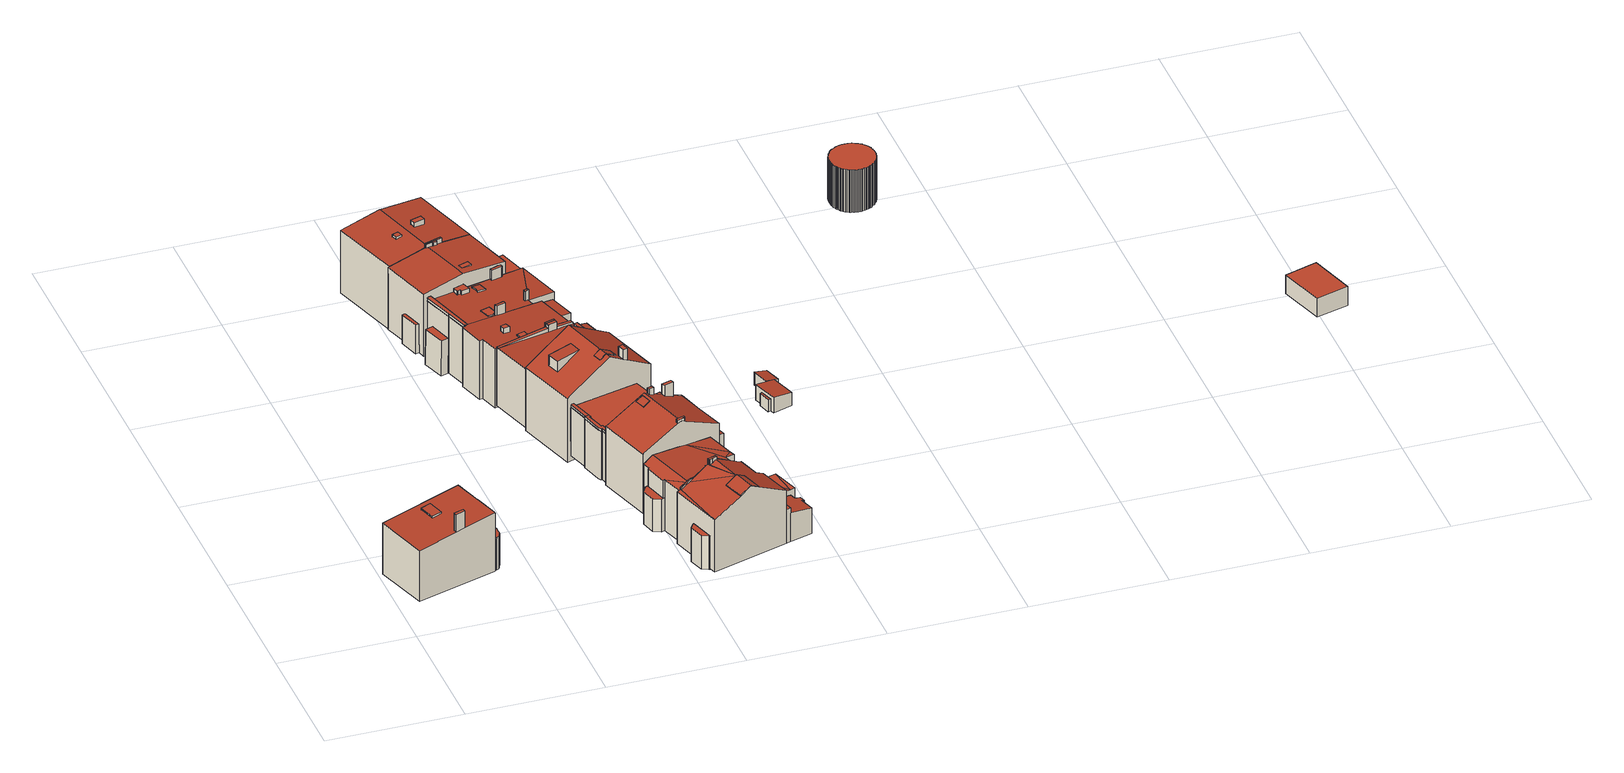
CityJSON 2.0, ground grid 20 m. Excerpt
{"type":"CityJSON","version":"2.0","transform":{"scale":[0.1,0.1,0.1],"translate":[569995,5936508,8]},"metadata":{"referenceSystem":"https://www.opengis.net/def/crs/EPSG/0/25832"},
"CityObjects":{
"building1":{"type":"Building","attributes":{"Grundfläche 2D":"109.625492","Grundhöhe NN":"9.350"},"children":["building1-1","building1-2"],"geometry":[{"type":"Solid","lod":"3","boundaries":[[[[0,1,2,3,4,5,6,7,8,9,10]],[[11,12,13,14,15,16,17,18,19,20,21,22,23,24,25,26,27,28,29,30,31,32,33,34,35,36,37,38]],[[0,10,39,40]],[[1,0,40,41]],[[42,5,4,3,2,1,41,43]],[[34,33,44,39,10,9,8,7,6,5,42,45,36,35]],[[37,36,45,46]],[[38,37,46,47]],[[11,38,47,48]],[[12,11,48,49]],[[13,12,49,50]],[[14,13,50,51]],[[15,14,51,52]],[[16,15,52,53]],[[17,16,53,54]],[[18,17,54,55]],[[19,18,55,56]],[[20,19,56,57]],[[21,20,57,58]],[[22,21,58,59]],[[23,22,59,60]],[[24,23,60,61]],[[25,24,61,62]],[[26,25,62,63]],[[27,26,63,64]],[[28,27,64,65]],[[29,28,65,66]],[[30,29,66,67]],[[31,30,67,68]],[[32,31,68,69]],[[33,32,69,44]],[[44,69,68,67,66,65,64,63,62,61,60,59,58,57,56,55,54,53,52,51,50,49,48,47,46,45,42,43,41,40,39]]]],"semantics":{"surfaces":[{"type":"RoofSurface"},{"type":"WallSurface"},{"type":"GroundSurface"}],"values":[[0,0,1,1,1,1,1,1,1,1,1,1,1,1,1,1,1,1,1,1,1,1,1,1,1,1,1,1,1,1,1,2]]}}]},
"building1-1":{"type":"BuildingInstallation","parents":["building1"],"geometry":[{"type":"MultiSurface","lod":"3","boundaries":[[[70,71,72,73]],[[73,72,2,3]],[[70,73,3,74]],[[71,70,74,75]],[[72,71,75,2]]],"semantics":{"surfaces":[{"type":"RoofSurface"},{"type":"WallSurface"}],"values":[0,1,1,1,1]}}]},
"building1-2":{"type":"BuildingInstallation","parents":["building1"],"geometry":[{"type":"MultiSurface","lod":"3","boundaries":[[[76,77,78,79]],[[79,78,80,81]],[[76,79,81,82]],[[77,76,82,83]],[[78,77,83,80]]],"semantics":{"surfaces":[{"type":"RoofSurface"},{"type":"WallSurface"}],"values":[0,1,1,1,1]}}]},
"building2":{"type":"Building","attributes":{"Grundfläche 2D":"147.729577","Grundhöhe NN":"8.660"},"children":["building2-1","building2-2","building2-3"],"geometry":[{"type":"Solid","lod":"3","boundaries":[[[[84,85,86,87,88,89,90]],[[86,85,84,91,92,93,94,95,96,97]],[[88,87,98,99]],[[100,101,102,95,94,93,92,91,84,90,89,88,99,103]],[[96,95,102,104]],[[87,86,105,98]],[[97,96,104,106]],[[86,97,106,105]],[[106,104,102,101,100,103,99,98,105]]]],"semantics":{"surfaces":[{"type":"RoofSurface"},{"type":"WallSurface"},{"type":"GroundSurface"}],"values":[[0,0,1,1,1,1,1,1,2]]}}]},
"building2-1":{"type":"BuildingInstallation","parents":["building2"],"geometry":[{"type":"MultiSurface","lod":"3","boundaries":[[[107,108,109,110]],[[89,90,84,91,92,93,108,107]],[[93,111,109,108]],[[112,110,109,111,85]],[[112,89,107,110]]],"semantics":{"surfaces":[{"type":"RoofSurface"},{"type":"WallSurface"}],"values":[0,1,1,1,1]}}]},
"building2-2":{"type":"BuildingInstallation","parents":["building2"],"geometry":[{"type":"MultiSurface","lod":"3","boundaries":[[[113,114,115,116]],[[116,115,117,118]],[[113,116,118,119]],[[114,113,119,120]],[[115,114,120,117]]],"semantics":{"surfaces":[{"type":"RoofSurface"},{"type":"WallSurface"}],"values":[0,1,1,1,1]}}]},
"building2-3":{"type":"BuildingInstallation","parents":["building2"],"geometry":[{"type":"MultiSurface","lod":"3","boundaries":[[[121,122,123,124]],[[124,123,125,126]],[[121,124,126,127]],[[122,121,127,128]],[[123,122,128,125]]],"semantics":{"surfaces":[{"type":"RoofSurface"},{"type":"WallSurface"}],"values":[0,1,1,1,1]}}]},
"building3":{"type":"Building","attributes":{"Grundfläche 2D":"109.623344","Grundhöhe NN":"9.628"},"children":["building3-1","building3-2"],"geometry":[{"type":"Solid","lod":"3","boundaries":[[[[129,130,131,132,133,134,135,136,137,138,139]],[[135,136,135,134]],[[140,141,142,136,135,134]],[[143,144,145,146,147,138,137,136,148,149,150]],[[151,152,145]],[[152,146,145]],[[153,146,152]],[[154,155,156,157,158,159,160,161,162]],[[163,164,165,166,167,168,169,170,171,172]],[[173,174,175,176,177]],[[178,159,158,157,179,180]],[[160,159,178,181]],[[161,160,181,182]],[[130,129,139,183,184,171,170]],[[130,170,169,131]],[[131,169,168,132]],[[132,168,167,133]],[[133,167,166,134]],[[134,166,185,186,140]],[[142,141,187,188]],[[141,140,186,187]],[[189,190,191,192,179,157,144,143,150,149,148,136,142,188,193]],[[144,157,156,145]],[[145,156,155,151]],[[174,173,153,152,151,155,154]],[[138,147,146,153,173,194,183,139]],[[172,171,184,195]],[[163,172,195,196]],[[164,163,196,197]],[[166,165,198,185]],[[165,164,197,198]],[[174,154,162,175]],[[199,177,176,175,162,161,182]],[[173,177,199,194]],[[192,191,190,189,193,188,187,186,185,198,197,196,195,184,183,194,199,182,181,178,180,179]]]],"semantics":{"surfaces":[{"type":"RoofSurface"},{"type":"WallSurface"},{"type":"GroundSurface"}],"values":[[0,0,0,0,0,0,0,0,0,0,1,1,1,1,1,1,1,1,1,1,1,1,1,1,1,1,1,1,1,1,1,1,1,1,2]]}}]},
"building3-1":{"type":"BuildingInstallation","parents":["building3"],"geometry":[{"type":"MultiSurface","lod":"3","boundaries":[[[200,201,202,203,204]],[[204,205,206,207,200]],[[206,208,209,207]],[[210,211,137,135,206,205,204,203,202]],[[208,206,135,212]],[[212,141,142,209,208]],[[142,136,148,149,201,200,207,209]]],"semantics":{"surfaces":[{"type":"RoofSurface"},{"type":"WallSurface"}],"values":[0,0,0,1,1,1,1]}}]},
"building3-2":{"type":"BuildingInstallation","parents":["building3"],"geometry":[{"type":"MultiSurface","lod":"3","boundaries":[[[213,214,215,216,217,218,219,220,221,222]],[[150,143,220,219,218,201,149]],[[143,223,221,220]],[[222,221,223,224]],[[224,225,226,227,228,229,216,215,214,213,222]],[[210,202,201,218,217,216,229]]],"semantics":{"surfaces":[{"type":"RoofSurface"},{"type":"WallSurface"}],"values":[0,1,1,1,1,1]}}]},
"building4":{"type":"Building","attributes":{"Grundfläche 2D":"104.993928","Grundhöhe NN":"9.966"},"children":["building4-1","building4-2","building4-3","building4-4","building4-5"],"geometry":[{"type":"Solid","lod":"3","boundaries":[[[[230,231,232,233,234,235,236,237]],[[238,239,240,241,242]],[[243,244,245,246,239,238,247,248,249,250,251,252,253,254]],[[239,246,245,240]],[[250,255,256,251]],[[257,245,244]],[[258,240,245]],[[235,234,259,260]],[[236,235,260,261]],[[230,237,236,261,262]],[[259,234,263,250,249,248,247,238,242,241,264,265]],[[233,266,255,250,263,234]],[[232,231,251,256,255,266,233]],[[251,231,230,252]],[[254,253,252,230,262,267,243]],[[244,243,267,268]],[[257,244,268,269]],[[270,258,245,257,269,271]],[[240,258,270,272]],[[241,240,272,264]],[[264,272,270,271,269,268,267,262,261,260,259,265]]]],"semantics":{"surfaces":[{"type":"RoofSurface"},{"type":"WallSurface"},{"type":"GroundSurface"}],"values":[[0,0,0,0,0,0,0,1,1,1,1,1,1,1,1,1,1,1,1,1,2]]}}]},
"building4-1":{"type":"BuildingInstallation","parents":["building4"],"geometry":[{"type":"MultiSurface","lod":"3","boundaries":[[[273,274,275,266,263,276]],[[232,275,274,237]],[[275,232,233,266]],[[266,233,234,263]],[[234,235,276,263]],[[235,236,273,276]],[[236,237,274,273]]],"semantics":{"surfaces":[{"type":"RoofSurface"},{"type":"WallSurface"}],"values":[0,1,1,1,1,1,1]}}]},
"building4-2":{"type":"BuildingInstallation","parents":["building4"],"geometry":[{"type":"MultiSurface","lod":"3","boundaries":[[[277,278,279,280,281]],[[280,279,282,254]],[[254,243,281,280]],[[243,244,277,281]]],"semantics":{"surfaces":[{"type":"RoofSurface"},{"type":"WallSurface"}],"values":[0,1,1,1]}}]},
"building4-3":{"type":"BuildingInstallation","parents":["building4"],"geometry":[{"type":"MultiSurface","lod":"3","boundaries":[[[283,284,285,286,287]],[[285,284,283,288,289,290]],[[290,291,286,285]],[[292,287,286,291,293]],[[292,288,283,287]]],"semantics":{"surfaces":[{"type":"RoofSurface"},{"type":"WallSurface"}],"values":[0,1,1,1,1]}}]},
"building4-4":{"type":"BuildingInstallation","parents":["building4"],"geometry":[{"type":"MultiSurface","lod":"3","boundaries":[[[294,295,296,297,298,299,300,301]],[[302,303,304,297,296,295]],[[304,305,298,297]],[[305,306,299,298]],[[301,300,299,306,307,308]],[[308,309,294,301]],[[309,302,295,294]]],"semantics":{"surfaces":[{"type":"RoofSurface"},{"type":"WallSurface"}],"values":[0,1,1,1,1,1,1]}}]},
"building4-5":{"type":"BuildingInstallation","parents":["building4"],"geometry":[{"type":"MultiSurface","lod":"3","boundaries":[[[310,311,312,313,314,315,316,317,318,319,320,279,278]],[[315,314,241,242]],[[246,321,316,315,242,239]],[[321,322,317,316]],[[322,323,318,317]],[[320,319,318,323,324,325]],[[282,279,320,325]],[[278,277,244,257,310,278,279]],[[257,245,258,312,311,310]],[[258,240,313,312]],[[240,241,314,313]]],"semantics":{"surfaces":[{"type":"RoofSurface"},{"type":"WallSurface"}],"values":[0,1,1,1,1,1,1,1,1,1,1]}}]},
"building5":{"type":"Building","attributes":{"Grundfläche 2D":"131.170827","Grundhöhe NN":"9.146"},"children":["building5-1","building5-2","building5-3"],"geometry":[{"type":"Solid","lod":"3","boundaries":[[[[326,327,328,329]],[[330,331,332,333,334,335,336,337],[327,338,339,328]],[[333,332,340,341,342,343,335,334]],[[339,329,328]],[[339,338,326,329]],[[327,326,338]],[[344,342,341,340,332,331,330,345,346]],[[343,342,344,347]],[[337,336,335,343,347,348]],[[330,337,348,345]],[[344,346,345,348,347]]]],"semantics":{"surfaces":[{"type":"RoofSurface"},{"type":"WallSurface"},{"type":"GroundSurface"}],"values":[[0,0,0,1,1,1,1,1,1,1,2]]}}]},
"building5-1":{"type":"BuildingInstallation","parents":["building5"],"geometry":[{"type":"MultiSurface","lod":"3","boundaries":[[[349,350,351,352,353]],[[352,351,333,354]],[[355,349,353,352,354,356]],[[355,334,350,349]]],"semantics":{"surfaces":[{"type":"RoofSurface"},{"type":"WallSurface"}],"values":[0,1,1,1]}}]},
"building5-2":{"type":"BuildingInstallation","parents":["building5"],"geometry":[{"type":"MultiSurface","lod":"3","boundaries":[[[357,358,359,360,361]],[[359,358,340,341]],[[360,359,341,362]],[[361,360,362,363]],[[340,358,357,361,363,364]]],"semantics":{"surfaces":[{"type":"RoofSurface"},{"type":"WallSurface"}],"values":[0,1,1,1,1]}}]},
"building5-3":{"type":"BuildingInstallation","parents":["building5"],"geometry":[{"type":"MultiSurface","lod":"3","boundaries":[[[365,351,350,366]],[[334,367,366,350]],[[365,366,367,368]],[[368,333,351,365]]],"semantics":{"surfaces":[{"type":"RoofSurface"},{"type":"WallSurface"}],"values":[0,1,1,1]}}]},
"building6":{"type":"Building","attributes":{"Grundfläche 2D":"90.826116","Grundhöhe NN":"9.072"},"children":["building6-1","building6-2","building6-3","building6-4","building6-5"],"geometry":[{"type":"Solid","lod":"3","boundaries":[[[[369,370,371]],[[372,373,374,375,376,377,378,371,370,379,380,381]],[[377,376,375,374,382,383]],[[384,369,371,378,377,383,385,386]],[[369,384,386,385,387,370]],[[388,379,370,387]],[[372,381,380,379,388,389]],[[374,373,372,389,382]],[[388,387,385,383,382,389]]]],"semantics":{"surfaces":[{"type":"RoofSurface"},{"type":"WallSurface"},{"type":"GroundSurface"}],"values":[[0,0,1,1,1,1,1,1,2]]}}]},
"building6-1":{"type":"BuildingInstallation","parents":["building6"],"geometry":[{"type":"MultiSurface","lod":"3","boundaries":[[[390,391,392,393]],[[376,377,390,393]],[[378,371,391,390,377]],[[371,394,392,391]],[[395,376,393,392,394,396]]],"semantics":{"surfaces":[{"type":"RoofSurface"},{"type":"WallSurface"}],"values":[0,1,1,1,1]}}]},
"building6-2":{"type":"BuildingInstallation","parents":["building6"],"geometry":[{"type":"MultiSurface","lod":"3","boundaries":[[[397,398,399,400,401]],[[402,403,404,405,399,398,397]],[[406,407,400,399,405]],[[407,408,401,400]],[[380,381,402,397,401,408]]],"semantics":{"surfaces":[{"type":"RoofSurface"},{"type":"WallSurface"}],"values":[0,1,1,1,1]}}]},
"building6-3":{"type":"BuildingInstallation","parents":["building6"],"geometry":[{"type":"MultiSurface","lod":"3","boundaries":[[[409,408,407,410,411]],[[406,412,413,410,407]],[[413,370,379,409,411,410]],[[408,409,379,380]]],"semantics":{"surfaces":[{"type":"RoofSurface"},{"type":"WallSurface"}],"values":[0,1,1,1]}}]},
"building6-4":{"type":"BuildingInstallation","parents":["building6"],"geometry":[{"type":"MultiSurface","lod":"3","boundaries":[[[403,402,372,373]],[[381,372,402]],[[403,373,404]]],"semantics":{"surfaces":[{"type":"RoofSurface"},{"type":"WallSurface"}],"values":[0,1,1]}}]},
"building6-5":{"type":"BuildingInstallation","parents":["building6"],"geometry":[{"type":"MultiSurface","lod":"3","boundaries":[[[414,415,384,416,417,418]],[[418,417,419,420]],[[414,418,420,421]],[[384,415,414,421,386]],[[417,416,384,386,419]],[[420,419,386,421]]],"semantics":{"surfaces":[{"type":"RoofSurface"},{"type":"WallSurface"},{"type":"OuterCeilingSurface"}],"values":[0,1,1,1,1,2]}}]},
"building7":{"type":"Building","attributes":{"Grundfläche 2D":"133.127406","Grundhöhe NN":"8.513"},"children":["building7-1","building7-2","building7-3","building7-4","building7-5","building7-6","building7-7"],"geometry":[{"type":"Solid","lod":"3","boundaries":[[[[422,423,424,425,426,427,428,429,430,431,432,433,434,435,436,437,438,439,440,441]],[[429,428,427,442,443]],[[444,439,438]],[[445,446,447,448]],[[426,425,424,423,422,441,440,449,450]],[[427,426,450,451]],[[443,442,427,451,452]],[[429,443,452,453]],[[432,431,430,429,453,454,455,456,438,437,436,435,434,433]],[[444,438,456,457]],[[439,444,457,458]],[[440,439,458,449]],[[459,460,448,447]],[[460,461,445,448]],[[461,462,446,445]],[[462,459,447,446]],[[458,457,456,455,454,453,452,451,450,449]],[[462,461,460,459]]]],"semantics":{"surfaces":[{"type":"RoofSurface"},{"type":"WallSurface"},{"type":"GroundSurface"}],"values":[[0,0,0,0,1,1,1,1,1,1,1,1,1,1,1,1,2,2]]}}]},
"building7-1":{"type":"BuildingInstallation","parents":["building7"],"geometry":[{"type":"MultiSurface","lod":"3","boundaries":[[[463,464,465,466,467,468,469]],[[424,425,467,466,423]],[[425,470,468,467]],[[470,471,472,463,469,468]],[[472,473,474,465,464,463]],[[474,423,466,465]]],"semantics":{"surfaces":[{"type":"RoofSurface"},{"type":"WallSurface"}],"values":[0,1,1,1,1,1]}}]},
"building7-2":{"type":"BuildingInstallation","parents":["building7"],"geometry":[{"type":"MultiSurface","lod":"3","boundaries":[[[475,476,477,478,479,480,481]],[[433,482,477,476]],[[482,483,478,477]],[[483,484,479,478]],[[479,484,430,480]],[[430,431,432,433,476,475,481,480]]],"semantics":{"surfaces":[{"type":"RoofSurface"},{"type":"WallSurface"}],"values":[0,1,1,1,1,1]}}]},
"building7-3":{"type":"BuildingInstallation","parents":["building7"],"geometry":[{"type":"MultiSurface","lod":"3","boundaries":[[[485,486,487,488,489,490,491]],[[492,493,494,486,485,491]],[[494,495,487,486]],[[495,496,497,489,488,487]],[[492,491,490,489,497,498]]],"semantics":{"surfaces":[{"type":"RoofSurface"},{"type":"WallSurface"}],"values":[0,1,1,1,1]}}]},
"building7-4":{"type":"BuildingInstallation","parents":["building7"],"geometry":[{"type":"MultiSurface","lod":"3","boundaries":[[[499,500,501,502,503,504,505,506,507]],[[436,508,500,499]],[[508,509,501,500]],[[503,502,501,509,510,511]],[[511,512,504,503]],[[505,504,512,513]],[[513,434,506,505]],[[434,435,436,499,507,506]]],"semantics":{"surfaces":[{"type":"RoofSurface"},{"type":"WallSurface"}],"values":[0,1,1,1,1,1,1,1]}}]},
"building7-5":{"type":"BuildingInstallation","parents":["building7"],"geometry":[{"type":"MultiSurface","lod":"3","boundaries":[[[514,515,516,517,518,519]],[[440,441,516,515]],[[516,441,520,521,437,517]],[[437,438,518,517]],[[438,444,519,518]],[[444,439,514,519]],[[439,440,515,514]]],"semantics":{"surfaces":[{"type":"RoofSurface"},{"type":"WallSurface"}],"values":[0,1,1,1,1,1,1]}}]},
"building7-6":{"type":"BuildingInstallation","parents":["building7"],"geometry":[{"type":"MultiSurface","lod":"3","boundaries":[[[522,523,524,525,526,527,528,529,530]],[[531,525,524,532,428]],[[531,533,534,535,528,527,526,525]],[[535,536,529,528]],[[537,532,524,523,522,530,529,536,538,539]]],"semantics":{"surfaces":[{"type":"RoofSurface"},{"type":"WallSurface"}],"values":[0,1,1,1,1]}}]},
"building7-7":{"type":"BuildingInstallation","parents":["building7"],"geometry":[{"type":"MultiSurface","lod":"3","boundaries":[[[540,541,542,543,544,545]],[[546,547,543,542,541,540,548,549]],[[547,550,544,543]],[[551,552,545,544,550,553]],[[552,548,540,545]]],"semantics":{"surfaces":[{"type":"RoofSurface"},{"type":"WallSurface"}],"values":[0,1,1,1,1]}}]},
"building8":{"type":"Building","attributes":{"Grundfläche 2D":"131.006390","Grundhöhe NN":"8.785"},"children":["building8-1","building8-2"],"geometry":[{"type":"Solid","lod":"3","boundaries":[[[[554,90,555,556,557,558,559,560]],[[559,558,561,562,94,563,564,84,90,554,560]],[[565,566,567,568]],[[569,570,571,572]],[[573,574,575,576]],[[577,557,556,578,579,580]],[[581,582,570,562,561,558,557,577,583]],[[584,585,586,94,562,570,582]],[[587,578,556,555,90,84,564,563,94,586,588]],[[585,584,568,567]],[[584,589,565,568]],[[589,590,566,565]],[[590,585,567,566]],[[569,568,584,582,570]],[[571,570,582,591]],[[572,571,591,592]],[[584,568,569,572,592,589]],[[593,594,576,575]],[[594,580,573,576]],[[580,579,574,573]],[[579,593,575,574]],[[579,578,587,588,586,585,590,589,592,591,582,581,583,577,580,594,593]]]],"semantics":{"surfaces":[{"type":"RoofSurface"},{"type":"WallSurface"},{"type":"GroundSurface"}],"values":[[0,0,0,0,0,1,1,1,1,1,1,1,1,1,1,1,1,1,1,1,1,2]]}}]},
"building8-1":{"type":"BuildingInstallation","parents":["building8"],"geometry":[{"type":"MultiSurface","lod":"3","boundaries":[[[107,595,596,597,598,599,600,601,602,108,603]],[[555,604,595,107]],[[605,597,596,595,604,554]],[[605,606,598,597]],[[599,598,606,607]],[[607,608,609,601,600,599]],[[602,601,609,610]],[[610,563,108,602]],[[563,564,84,90,555,107,603,108]]],"semantics":{"surfaces":[{"type":"RoofSurface"},{"type":"WallSurface"}],"values":[0,1,1,1,1,1,1,1,1]}}]},
"building8-2":{"type":"BuildingInstallation","parents":["building8"],"geometry":[{"type":"MultiSurface","lod":"3","boundaries":[[[611,612,613,614]],[[611,614,615]],[[615,616,612,611]],[[616,613,612]]],"semantics":{"surfaces":[{"type":"RoofSurface"},{"type":"WallSurface"}],"values":[0,1,1,1]}}]},
"building9":{"type":"Building","attributes":{"Grundfläche 2D":"122.819981","Grundhöhe NN":"9.821"},"children":["building9-1","building9-2","building9-3","building9-4"],"geometry":[{"type":"Solid","lod":"3","boundaries":[[[[617,618,619,620,621,622,623,624]],[[625,626,627,628,629,630,631,632,633,634,619,618,617]],[[635,636,637,638,639]],[[640,641,642,643]],[[637,636,644,645]],[[646,639,638,637,645,647,642,641]],[[635,639,646,648]],[[643,642,647,649]],[[640,643,649,650]],[[641,640,650,646]],[[622,621,651,652]],[[653,627,626,625,617,624,623,622,652,654]],[[635,629,628,627,653,644,636]],[[620,619,634,633,632,631,630,629,635,648,651,621]],[[645,644,653,654,652,651,648,646,650,649,647]]]],"semantics":{"surfaces":[{"type":"RoofSurface"},{"type":"WallSurface"},{"type":"GroundSurface"}],"values":[[0,0,0,0,1,1,1,1,1,1,1,1,1,1,2]]}}]},
"building9-1":{"type":"BuildingInstallation","parents":["building9"],"geometry":[{"type":"MultiSurface","lod":"3","boundaries":[[[655,656,657,658,659,660]],[[655,624,617,625,656]],[[625,661,657,656]],[[662,658,657,661]],[[662,663,659,658]],[[659,663,618,664,660]],[[655,660,664,624]]],"semantics":{"surfaces":[{"type":"RoofSurface"},{"type":"WallSurface"}],"values":[0,1,1,1,1,1,1]}}]},
"building9-2":{"type":"BuildingInstallation","parents":["building9"],"geometry":[{"type":"MultiSurface","lod":"3","boundaries":[[[665,666,667,668]],[[665,668,669,670]],[[666,665,670,671]],[[667,666,671,672]],[[672,669,668,667]]],"semantics":{"surfaces":[{"type":"RoofSurface"},{"type":"WallSurface"}],"values":[0,1,1,1,1]}}]},
"building9-3":{"type":"BuildingInstallation","parents":["building9"],"geometry":[{"type":"MultiSurface","lod":"3","boundaries":[[[673,674,675,676]],[[632,677,676,675]],[[673,676,677,678]],[[678,631,674,673]],[[631,632,675,674]]],"semantics":{"surfaces":[{"type":"RoofSurface"},{"type":"WallSurface"}],"values":[0,1,1,1,1]}}]},
"building9-4":{"type":"BuildingInstallation","parents":["building9"],"geometry":[{"type":"MultiSurface","lod":"3","boundaries":[[[679,680,681,682]],[[682,681,633,634]],[[679,682,634,683]],[[680,679,683,684]],[[681,680,684,633]]],"semantics":{"surfaces":[{"type":"RoofSurface"},{"type":"WallSurface"}],"values":[0,1,1,1,1]}}]},
"building10":{"type":"Building","attributes":{"Grundfläche 2D":"138.424611","Grundhöhe NN":"9.337"},"children":["building10-1","building10-2","building10-3"],"geometry":[{"type":"Solid","lod":"3","boundaries":[[[[685,686,687,688,689,690,691]],[[690,692,693,694,691]],[[688,687,695,696,697,698,699,700,701,702,703,704]],[[704,703,702,705,706,707,688]],[[706,708,709,707]],[[707,709,710,688]],[[708,711,689,688,710,709]],[[712,713,714]],[[715,713,712]],[[716,712,717]],[[715,712,716]],[[718,715,716,719]],[[720,718,721]],[[715,718,720]],[[722,723,724,725,726,727,728,729,730]],[[731,732,733,734]],[[735,736,737,738,739,740]],[[731,696,695,687,686,685,691,741,742]],[[743,744,712,697,696,731,742]],[[698,697,712,744,745,714]],[[699,698,714,745,746,713]],[[747,748,749,750,751,752,753,690,689,711,708,706,705,702,701,700,699,713,746]],[[692,690,753,754]],[[755,694,693,692,754,756]],[[694,755,741,691]],[[713,746,745,714]],[[714,745,744,712]],[[712,744,743,717]],[[719,716,757,758,725]],[[717,743,757,716]],[[721,718,719,725,758,759,760]],[[720,721,760,761]],[[713,715,720,761,746]],[[762,763,764,728,727,726]],[[764,765,729,728]],[[766,767,722,730]],[[765,766,730,729]],[[767,768,723,722]],[[768,759,724,723]],[[759,758,725,724]],[[758,762,726,725]],[[726,732,731,742,762]],[[758,757,716,733,732,726,762]],[[734,733,716,757,743,717]],[[734,717,743,742,731]],[[769,739,738,770]],[[740,739,769,771]],[[735,740,771,772]],[[736,735,772,773]],[[738,737,774,770]],[[737,736,773,774]],[[762,742,741,755,756,754,753,752,751,750,749,748,747,746,761,760,759,768,767,766,765,764,763]],[[770,774,773,772,771,769]]]],"semantics":{"surfaces":[{"type":"RoofSurface"},{"type":"WallSurface"},{"type":"GroundSurface"}],"values":[[0,0,0,0,0,0,0,0,0,0,0,0,0,0,0,0,0,1,1,1,1,1,1,1,1,1,1,1,1,1,1,1,1,1,1,1,1,1,1,1,1,1,1,1,1,1,1,1,1,1,1,2,2]]}}]},
"building10-1":{"type":"BuildingInstallation","parents":["building10"],"geometry":[{"type":"MultiSurface","lod":"3","boundaries":[[[775,776,777,778]],[[687,695,775,778]],[[695,779,776,775]],[[779,688,777,776]]],"semantics":{"surfaces":[{"type":"RoofSurface"},{"type":"WallSurface"}],"values":[0,1,1,1]}}]},
"building10-2":{"type":"BuildingInstallation","parents":["building10"],"geometry":[{"type":"MultiSurface","lod":"3","boundaries":[[[780,781,782,783,784,785,786,787,788,789,790]],[[706,709,783,782]],[[709,710,784,783]],[[791,786,785,784,710,707]],[[792,788,787,786,791,704]],[[792,793,789,788]],[[794,780,790,789,793,703]],[[794,705,781,780]],[[705,706,782,781]]],"semantics":{"surfaces":[{"type":"RoofSurface"},{"type":"WallSurface"}],"values":[0,1,1,1,1,1,1,1,1]}}]},
"building10-3":{"type":"BuildingInstallation","parents":["building10"],"geometry":[{"type":"MultiSurface","lod":"3","boundaries":[[[795,796,778,777,797]],[[688,798,797,777]],[[686,796,795,797,798,799]],[[686,687,778,796]]],"semantics":{"surfaces":[{"type":"RoofSurface"},{"type":"WallSurface"}],"values":[0,1,1,1]}}]},
"building11":{"type":"Building","attributes":{"Grundfläche 2D":"116.104164","Grundhöhe NN":"8.712"},"children":["building11-1","building11-2","building11-3"],"geometry":[{"type":"MultiSurface","lod":"3","boundaries":[[[800,801,802,803,804,805,806,807,808,809,810,516,811,812,813,814]],[[815,816,817,818]],[[819,820,821,822]],[[805,804,803,802,823,824]],[[806,805,824,825]],[[808,807,806,825,826]],[[827,828,829,810,809,808,826,830]],[[831,832,812,811,516,810,829,833]],[[813,812,832,834]],[[800,814,835,836]],[[814,813,834,835]],[[801,800,836,837]],[[802,801,837,823]],[[818,817,838,839]],[[815,818,839,840]],[[841,821,816,815,840,833]],[[841,828,838,817,816,821]],[[820,819,842,843]],[[841,821,820,843,838,828]],[[822,821,841,844]],[[842,819,822,844,827]],[[826,825,824,823,837,836,835,834,832,831,833,840,839,838,843,842,827,830]]],"semantics":{"surfaces":[{"type":"RoofSurface"},{"type":"WallSurface"},{"type":"GroundSurface"}],"values":[0,0,0,1,1,1,1,1,1,1,1,1,1,1,1,1,1,1,1,1,1,2]}}]},
"building11-1":{"type":"BuildingInstallation","parents":["building11"],"geometry":[{"type":"MultiSurface","lod":"3","boundaries":[[[845,846,847,848]],[[849,850,848,847]],[[845,848,850,851]],[[851,852,846,845]],[[847,846,852,849]]],"semantics":{"surfaces":[{"type":"RoofSurface"},{"type":"WallSurface"}],"values":[0,1,1,1,1]}}]},
"building11-2":{"type":"BuildingInstallation","parents":["building11"],"geometry":[{"type":"MultiSurface","lod":"3","boundaries":[[[853,854,855,856]],[[856,855,857,858]],[[853,856,858,859]],[[854,853,859,860]],[[855,854,860,857]]],"semantics":{"surfaces":[{"type":"RoofSurface"},{"type":"WallSurface"}],"values":[0,1,1,1,1]}}]},
"building11-3":{"type":"BuildingInstallation","parents":["building11"],"geometry":[{"type":"MultiSurface","lod":"3","boundaries":[[[861,862,397,401]],[[401,397,803,804]],[[861,401,804,863]],[[862,861,863,864]],[[397,862,864,803]]],"semantics":{"surfaces":[{"type":"RoofSurface"},{"type":"WallSurface"}],"values":[0,1,1,1,1]}}]},
"building12":{"type":"Building","attributes":{"Grundfläche 2D":"0.726513","Grundhöhe NN":"9.632"},"geometry":[{"type":"Solid","lod":"3","boundaries":[[[[865,866,867,868]],[[869,870,868,867]],[[870,871,865,868]],[[871,872,866,865]],[[872,869,867,866]],[[872,871,870,869]]]],"semantics":{"surfaces":[{"type":"RoofSurface"},{"type":"WallSurface"},{"type":"GroundSurface"}],"values":[[0,1,1,1,1,2]]}}]},
"building13":{"type":"Building","attributes":{"Grundfläche 2D":"12.127581","Grundhöhe NN":"9.572"},"geometry":[{"type":"Solid","lod":"3","boundaries":[[[[873,874,875,876]],[[874,873,877,878]],[[875,874,878,879]],[[876,875,879,880]],[[873,876,880,877]],[[878,877,880,879]]]],"semantics":{"surfaces":[{"type":"RoofSurface"},{"type":"WallSurface"},{"type":"GroundSurface"}],"values":[[0,1,1,1,1,2]]}}]},
"building14":{"type":"Building","attributes":{"Grundfläche 2D":"5.375147","Grundhöhe NN":"9.602"},"geometry":[{"type":"Solid","lod":"3","boundaries":[[[[881,882,883,884]],[[885,886,884,883]],[[886,887,881,884]],[[887,888,882,881]],[[888,885,883,882]],[[888,887,886,885]]]],"semantics":{"surfaces":[{"type":"RoofSurface"},{"type":"WallSurface"},{"type":"GroundSurface"}],"values":[[0,1,1,1,1,2]]}}]},
"building15":{"type":"Building","attributes":{"Grundfläche 2D":"33.612511","Grundhöhe NN":"9.910"},"geometry":[{"type":"Solid","lod":"3","boundaries":[[[[889,890,891,892,893,894,895,896,897,898,899,900,901,902,903,904,905,906,907,908,909,910,911,912,913,914,915,916,917,918,919,920,921,922,923,924,925,926,927,928,929,930,931,932,933,934,935,936,937,938,939,940,941,942,943,944,945,946,947,948,949,950,951,952,953,954,955,956,957,958,959,960,961,962,963,964,965,966,967,968,969,970,971,972,973,974,975,976,977,978,979,980,981,982,983,984,985,986,987,988]],[[989,990,896,895]],[[990,991,897,896]],[[992,993,985,984]],[[993,994,986,985]],[[994,995,987,986]],[[995,996,988,987]],[[996,997,889,988]],[[997,998,890,889]],[[998,999,891,890]],[[1000,989,895,894]],[[999,1001,892,891]],[[1001,1002,893,892]],[[1002,1000,894,893]],[[991,1003,898,897]],[[1003,1004,899,898]],[[1004,1005,900,899]],[[1005,1006,901,900]],[[1006,1007,902,901]],[[1007,1008,903,902]],[[1008,1009,904,903]],[[1009,1010,905,904]],[[1010,1011,906,905]],[[1011,1012,907,906]],[[1012,1013,908,907]],[[1013,1014,909,908]],[[1014,1015,910,909]],[[1015,1016,911,910]],[[1016,1017,912,911]],[[1017,1018,913,912]],[[1018,1019,914,913]],[[1019,1020,915,914]],[[1020,1021,916,915]],[[1021,1022,917,916]],[[1022,1023,918,917]],[[1023,1024,919,918]],[[1024,1025,920,919]],[[1025,1026,921,920]],[[1026,1027,922,921]],[[1027,1028,923,922]],[[1028,1029,924,923]],[[1029,1030,925,924]],[[1030,1031,926,925]],[[1031,1032,927,926]],[[1032,1033,928,927]],[[1033,1034,929,928]],[[1034,1035,930,929]],[[1035,1036,931,930]],[[1036,1037,932,931]],[[1037,1038,933,932]],[[1038,1039,934,933]],[[1039,1040,935,934]],[[1040,1041,936,935]],[[1041,1042,937,936]],[[1042,1043,938,937]],[[1043,1044,939,938]],[[1044,1045,940,939]],[[1045,1046,941,940]],[[1046,1047,942,941]],[[1047,1048,943,942]],[[1048,1049,944,943]],[[1049,1050,945,944]],[[1050,1051,946,945]],[[1051,1052,947,946]],[[1052,1053,948,947]],[[1053,1054,949,948]],[[1054,1055,950,949]],[[1055,1056,951,950]],[[1056,1057,952,951]],[[1057,1058,953,952]],[[1058,1059,954,953]],[[1059,1060,955,954]],[[1060,1061,956,955]],[[1061,1062,957,956]],[[1062,1063,958,957]],[[1063,1064,959,958]],[[1064,1065,960,959]],[[1065,1066,961,960]],[[1066,1067,962,961]],[[1067,1068,963,962]],[[1068,1069,964,963]],[[1069,1070,965,964]],[[1070,1071,966,965]],[[1071,1072,967,966]],[[1072,1073,968,967]],[[1073,1074,969,968]],[[1074,1075,970,969]],[[1075,1076,971,970]],[[1076,1077,972,971]],[[1077,1078,973,972]],[[1078,1079,974,973]],[[1079,1080,975,974]],[[1080,1081,976,975]],[[1081,1082,977,976]],[[1082,1083,978,977]],[[1083,1084,979,978]],[[1084,1085,980,979]],[[1085,1086,981,980]],[[1086,1087,982,981]],[[1087,1088,983,982]],[[1088,992,984,983]],[[994,993,992,1088,1087,1086,1085,1084,1083,1082,1081,1080,1079,1078,1077,1076,1075,1074,1073,1072,1071,1070,1069,1068,1067,1066,1065,1064,1063,1062,1061,1060,1059,1058,1057,1056,1055,1054,1053,1052,1051,1050,1049,1048,1047,1046,1045,1044,1043,1042,1041,1040,1039,1038,1037,1036,1035,1034,1033,1032,1031,1030,1029,1028,1027,1026,1025,1024,1023,1022,1021,1020,1019,1018,1017,1016,1015,1014,1013,1012,1011,1010,1009,1008,1007,1006,1005,1004,1003,991,990,989,1000,1002,1001,999,998,997,996,995]]]],"semantics":{"surfaces":[{"type":"RoofSurface"},{"type":"WallSurface"},{"type":"GroundSurface"}],"values":[[0,1,1,1,1,1,1,1,1,1,1,1,1,1,1,1,1,1,1,1,1,1,1,1,1,1,1,1,1,1,1,1,1,1,1,1,1,1,1,1,1,1,1,1,1,1,1,1,1,1,1,1,1,1,1,1,1,1,1,1,1,1,1,1,1,1,1,1,1,1,1,1,1,1,1,1,1,1,1,1,1,1,1,1,1,1,1,1,1,1,1,1,1,1,1,1,1,1,1,1,1,2]]}}]},
"building16":{"type":"Building","attributes":{"Grundfläche 2D":"35.627246","Grundhöhe NN":"10.163"},"geometry":[{"type":"Solid","lod":"3","boundaries":[[[[1089,1090,1091,1092]],[[1093,1094,1092,1091]],[[1094,1095,1089,1092]],[[1095,1096,1090,1089]],[[1096,1093,1091,1090]],[[1096,1095,1094,1093]]]],"semantics":{"surfaces":[{"type":"RoofSurface"},{"type":"WallSurface"},{"type":"GroundSurface"}],"values":[[0,1,1,1,1,2]]}}]}
},
"vertices":[
[3,147,95],[28,67,95],[86,85,101],[100,90,102],[147,104,107],[148,104,107],[147,105,107],[147,106,107],[136,142,107],[136,143,107],[123,184,107],[156,110,65],[157,113,65],[158,115,65],[158,117,65],[158,120,65],[158,122,65],[158,124,65],[158,127,65],[157,129,65],[156,131,65],[155,134,65],[154,136,65],[153,137,65],[152,139,65],[150,140,65],[148,142,65],[147,143,65],[145,143,65],[143,144,65],[141,144,65],[139,144,65],[137,143,65],[136,143,65],[136,142,65],[147,106,65],[147,105,65],[151,106,65],[154,108,65],[123,184,13],[3,147,13],[28,67,13],[148,104,13],[147,104,13],[136,143,13],[147,105,13],[151,106,13],[154,108,13],[156,110,13],[157,113,13],[158,115,13],[158,117,13],[158,120,13],[158,122,13],[158,124,13],[158,127,13],[157,129,13],[156,131,13],[155,134,13],[154,136,13],[153,137,13],[152,139,13],[150,140,13],[148,142,13],[147,143,13],[145,143,13],[143,144,13],[141,144,13],[139,144,13],[137,143,13],
[99,95,129],[85,90,129],[86,85,129],[100,90,129],[99,95,102],[85,90,101],
[81,133,105],[74,157,105],[60,153,103],[67,129,103],[60,153,100],[67,129,100],[81,133,102],[74,157,102],
[270,733,116],[269,734,116],[237,838,116],[175,819,108],[208,714,108],[265,731,115],[268,732,116],[275,734,115],[281,736,114],[291,739,113],[335,753,108],[336,753,108],[303,859,108],[238,838,116],[175,819,7],[208,714,7],[270,733,7],[335,753,7],[336,753,7],[268,732,7],[303,859,7],[237,838,7],[238,838,7],
[265,731,121],[291,739,121],[290,741,121],[265,733,121],[290,741,113],[265,733,115],
[236,766,117],[245,769,117],[242,777,117],[233,774,117],[242,777,114],[233,774,113],[236,766,113],[245,769,114],
[284,790,121],[282,798,121],[266,793,121],[268,785,121],[266,793,114],[268,785,114],[284,790,112],[282,798,112],
[383,155,97],[384,154,97],[382,153,96],[392,119,96],[394,120,97],[394,119,97],[417,92,105],[419,90,106],[418,92,106],[394,169,106],[380,165,97],[404,87,97],[406,87,98],[406,86,98],[461,103,101],[498,114,98],[489,143,98],[447,185,101],[434,182,102],[421,91,105],[448,99,103],[458,102,102],[502,147,97],[499,155,97],[486,198,97],[499,155,61],[502,147,61],[489,143,66],[498,114,66],[501,115,65],[528,123,53],[516,162,53],[511,161,56],[511,158,56],[372,143,68],[378,122,68],[389,117,68],[394,119,68],[394,120,68],[392,119,68],[382,153,68],[384,154,68],[383,155,68],[378,153,68],[486,198,69],[499,155,69],[511,158,69],[511,161,69],[498,201,69],[528,123,16],[498,114,16],[501,115,16],[516,162,16],[511,161,16],[380,165,16],[383,155,16],[394,119,16],[404,87,16],[406,87,16],[406,86,16],[421,91,16],[448,99,16],[458,102,16],[461,103,16],[419,90,16],[486,198,16],[378,153,16],[372,143,16],[378,122,16],[389,117,16],[498,201,16],
[421,91,110],[448,99,110],[447,101,110],[446,101,110],[421,93,110],[418,92,109],[417,92,108],[419,90,109],[405,88,102],[406,86,102],[447,101,103],[446,101,103],[405,88,98],
[457,106,119],[452,104,119],[447,103,119],[446,103,119],[447,101,119],[448,99,119],[458,102,119],[461,103,119],[460,107,119],[459,107,119],[460,107,101],[459,107,101],[459,107,102],[457,106,102],[452,104,102],[447,103,103],[446,103,103],
[437,359,65],[448,326,65],[458,329,65],[459,329,65],[474,283,65],[475,283,65],[450,363,65],[448,362,65],[400,260,96],[358,258,98],[353,258,98],[356,246,98],[361,248,98],[332,327,98],[342,293,98],[349,262,98],[357,262,98],[410,263,96],[415,264,96],[420,266,95],[474,283,93],[448,326,93],[437,359,93],[395,346,95],[337,328,98],[459,329,93],[458,329,93],[340,293,98],[351,257,98],[474,283,20],[475,283,20],[450,363,20],[437,359,20],[474,283,69],[356,246,20],[420,266,20],[459,329,69],[332,327,20],[342,293,20],[340,293,20],[351,257,20],[349,262,20],[353,258,20],
[450,363,69],[448,362,69],[458,329,69],[475,283,69],
[342,293,102],[345,294,102],[347,295,102],[337,328,102],[332,327,102],[347,295,98],
[424,279,105],[426,279,105],[437,283,105],[435,288,105],[423,284,105],[424,279,95],[426,279,95],[437,283,95],[435,288,94],[423,284,95],[429,286,95],
[399,277,100],[403,263,100],[414,267,100],[415,267,100],[410,281,100],[407,292,100],[405,291,100],[396,288,100],[403,263,96],[414,267,96],[415,267,96],[410,281,96],[407,292,95],[405,291,96],[396,288,96],[399,277,96],
[340,293,102],[349,262,102],[351,257,102],[353,258,102],[356,246,102],[361,248,102],[356,264,102],[354,264,102],[346,290,102],[347,290,102],[348,291,102],[356,264,98],[354,264,98],[346,290,98],[347,290,98],[348,291,98],
[331,377,140],[365,388,144],[360,407,144],[325,396,140],[327,325,113],[332,327,116],[395,346,153],[392,354,153],[388,367,153],[367,437,153],[303,418,115],[299,416,113],[331,377,123],[325,396,123],[415,352,141],[422,354,137],[459,366,115],[431,457,115],[459,366,11],[327,325,11],[332,327,11],[431,457,11],[299,416,11],
[403,372,145],[388,367,154],[392,354,154],[407,359,145],[407,361,145],[407,359,144],[403,372,144],[407,361,144],
[413,360,156],[415,352,156],[422,354,156],[419,365,156],[412,362,156],[419,365,137],[412,362,141],[413,360,141],
[382,351,148],[378,364,148],[378,364,147],[382,351,147],
[402,521,97],[400,521,97],[405,512,97],[282,487,105],[283,483,105],[303,418,105],[367,437,101],[418,453,97],[423,454,97],[414,483,97],[399,523,97],[375,516,98],[361,512,99],[303,418,11],[423,454,11],[402,521,92],[402,521,11],[402,521,85],[400,521,11],[399,523,11],[282,487,11],
[423,454,102],[405,512,102],[400,510,102],[418,453,102],[400,510,97],[409,481,97],[407,488,97],
[361,512,110],[362,507,110],[363,507,110],[376,511,110],[375,516,110],[361,512,105],[362,507,105],[362,507,99],[363,507,99],[376,511,98],[376,511,102],[375,516,102],
[399,523,100],[401,518,100],[400,521,100],[387,514,98],[401,518,97],
[424,528,87],[405,522,91],[405,512,92],[414,483,92],[436,489,87],[414,483,85],[436,489,85],[424,528,85],
[303,569,94],[312,572,93],[316,573,93],[325,576,92],[370,590,90],[367,601,90],[368,605,90],[387,683,87],[351,673,89],[338,668,90],[337,668,90],[335,667,90],[293,655,92],[292,654,92],[277,649,93],[241,638,95],[235,637,96],[250,591,96],[261,556,96],[265,557,96],[369,602,90],[408,614,87],[249,591,96],[249,590,61],[239,625,61],[228,621,61],[239,587,61],[261,556,5],[370,590,5],[367,601,5],[408,614,5],[387,683,5],[293,655,5],[292,654,5],[235,637,5],[249,591,5],[250,591,5],[227,621,5],[238,587,5],[248,590,5],[238,625,5],
[315,577,111],[311,576,111],[310,576,111],[312,572,111],[325,576,111],[324,580,111],[323,580,111],[324,580,92],[323,580,92],[315,577,93],[311,576,93],[310,576,93],
[337,668,106],[335,667,106],[336,663,106],[352,668,106],[353,669,106],[351,673,106],[338,668,106],[336,663,90],[352,668,89],[353,669,89],
[313,640,94],[320,642,93],[316,655,93],[315,655,93],[304,652,94],[307,645,94],[308,639,94],[308,639,92],[313,640,92],[320,642,91],[316,655,91],[315,655,91],[304,652,92],[307,645,92],
[277,649,99],[279,640,99],[280,640,99],[281,641,99],[284,642,99],[285,639,99],[297,642,99],[293,655,99],[292,654,99],[279,640,93],[280,640,93],[281,641,93],[284,642,93],[285,639,93],[297,642,92],
[250,591,101],[261,556,101],[265,557,101],[241,638,101],[235,637,101],[249,591,101],[256,588,96],[253,598,95],
[366,603,106],[367,603,106],[368,603,106],[367,606,106],[366,606,106],[365,606,106],[361,604,106],[362,601,106],[365,602,106],[367,606,90],[368,603,90],[366,606,90],[365,606,90],[361,604,90],[362,601,90],[367,603,90],[365,602,90],[366,603,90],
[301,576,95],[310,578,95],[310,579,95],[314,580,95],[309,596,95],[296,592,95],[310,579,93],[314,580,93],[301,576,94],[310,578,93],[309,596,93],[302,594,93],[296,592,93],[306,595,93],
[269,730,116],[265,731,116],[206,713,108],[230,635,108],[292,654,116],[289,665,116],[286,673,116],[293,655,116],[359,675,108],[291,739,114],[275,734,116],[370,726,54],[363,748,54],[338,741,54],[345,718,54],[345,718,83],[359,675,83],[387,683,83],[374,727,83],[227,646,54],[218,677,54],[213,675,54],[222,645,54],[230,635,8],[206,713,8],[218,677,8],[227,646,8],[293,655,8],[359,675,8],[292,654,8],[345,718,8],[338,741,8],[335,753,8],[265,731,8],[270,733,8],[370,726,8],[363,748,8],[387,683,8],[374,727,8],[213,675,8],[222,645,8],
[266,729,121],[269,730,121],[275,732,121],[276,731,121],[282,733,121],[282,734,121],[282,735,121],[291,738,121],[270,733,121],[266,729,116],[275,732,116],[276,731,116],[282,733,115],[282,734,115],[282,735,115],[291,738,114],
[310,672,116],[308,680,116],[293,675,116],[296,668,116],[310,672,114],[308,680,114],
[440,183,142],[438,188,142],[415,264,142],[356,246,114],[354,246,113],[379,165,113],[380,165,114],[434,182,139],[444,185,140],[447,185,139],[500,202,113],[486,245,113],[475,283,113],[474,283,114],[457,277,122],[443,273,128],[427,268,136],[420,266,139],[475,283,87],[486,245,87],[497,249,87],[497,250,87],[486,286,87],[515,295,56],[486,286,60],[497,250,60],[526,259,56],[486,245,18],[497,249,18],[486,286,18],[497,250,18],[475,283,18],[526,259,18],[515,295,18],[354,246,18],[379,165,18],[500,202,18],[380,165,18],
[434,182,145],[444,185,145],[443,186,145],[446,187,145],[445,190,145],[433,186,145],[443,186,140],[446,187,139],[445,190,139],[433,186,139],
[411,260,141],[401,257,136],[406,241,136],[416,245,141],[416,245,140],[411,260,140],[401,257,135],[406,241,135],
[459,272,145],[457,277,145],[443,273,145],[445,268,145],[445,268,128],[459,272,122],
[421,262,148],[428,264,148],[427,268,148],[420,266,148],[421,262,139],[428,264,136],
[428,5,99],[466,16,120],[483,22,129],[473,53,129],[419,90,107],[406,86,100],[425,4,98],[406,87,100],[404,87,99],[400,86,97],[495,25,123],[539,39,99],[523,88,99],[511,84,106],[501,115,106],[498,114,107],[461,103,128],[458,102,129],[458,101,129],[459,98,129],[453,100,127],[448,99,124],[450,95,124],[448,99,123],[449,97,124],[450,94,124],[421,91,109],[523,88,66],[501,115,66],[511,84,66],[528,123,65],[533,84,66],[525,82,66],[562,88,64],[534,80,66],[556,132,64],[569,91,64],[573,81,54],[565,79,56],[562,88,56],[534,80,60],[546,41,60],[548,42,60],[579,51,55],[572,72,55],[576,73,54],[539,39,68],[546,41,68],[533,84,68],[525,82,68],[404,40,67],[411,19,67],[421,14,67],[422,14,67],[411,49,67],[409,48,67],[425,4,14],[539,39,14],[525,82,14],[523,88,14],[511,84,14],[501,115,14],[498,114,14],[461,103,14],[458,102,14],[448,99,14],[421,91,14],[419,90,14],[406,86,14],[406,87,14],[400,86,14],[404,87,14],[533,84,14],[534,80,14],[562,88,14],[569,91,14],[556,132,14],[546,41,14],[548,42,14],[579,51,14],[572,72,14],[576,73,14],[573,81,14],[565,79,14],[411,49,13],[422,14,13],[409,48,13],[404,40,13],[411,19,13],[421,14,13],
[495,25,124],[485,56,124],[473,53,130],[483,22,130],[485,56,123],
[454,100,133],[453,100,133],[448,99,133],[449,97,133],[450,94,133],[450,95,133],[454,96,133],[459,98,133],[461,99,133],[460,102,133],[458,101,133],[454,96,126],[461,99,128],[460,102,128],[454,100,127],
[459,38,121],[466,16,121],[456,47,121],[456,47,120],[459,38,120],
[267,513,102],[272,515,102],[280,487,102],[361,512,94],[375,516,93],[399,523,91],[400,521,91],[402,521,91],[405,522,90],[404,525,90],[383,594,90],[261,556,102],[260,556,102],[261,553,102],[256,551,102],[381,594,87],[393,555,87],[413,561,85],[401,600,85],[445,539,57],[436,568,57],[393,555,65],[402,526,65],[280,487,7],[399,523,7],[400,521,7],[405,522,7],[403,526,7],[394,555,7],[383,594,7],[404,525,7],[261,556,7],[260,556,7],[381,593,7],[261,553,7],[256,551,7],[267,513,7],[272,515,7],[413,561,7],[401,600,7],[381,594,7],[393,555,7],[445,539,7],[436,568,7],[402,526,7],
[334,509,100],[332,518,100],[320,514,100],[323,506,100],[320,514,98],[323,506,98],[334,509,97],[332,518,97],
[311,533,107],[303,531,107],[305,523,107],[314,525,107],[305,523,99],[314,525,98],[311,533,98],[303,531,99],
[374,519,110],[360,515,110],[374,519,93],[360,515,94],
[619,346,35],[623,347,35],[617,366,35],[614,364,35],[617,366,16],[614,364,16],[619,346,16],[623,347,16],
[613,379,41],[625,341,41],[654,350,37],[642,388,37],[613,379,16],[625,341,16],[654,350,16],[642,388,16],
[642,419,32],[623,414,37],[630,388,37],[650,394,32],[630,388,16],[650,394,16],[642,419,16],[623,414,16],
[872,819,87],[871,818,87],[869,816,87],[868,815,87],[867,813,87],[866,811,87],[865,810,87],[864,808,87],[863,806,87],[862,804,87],[862,802,87],[861,800,87],[861,798,87],[861,796,87],[861,794,87],[861,792,87],[861,790,87],[861,788,87],[862,786,87],[862,784,87],[863,782,87],[864,780,87],[865,778,87],[866,776,87],[867,775,87],[868,773,87],[869,771,87],[871,770,87],[872,769,87],[874,767,87],[876,766,87],[878,765,87],[879,764,87],[881,763,87],[883,763,87],[885,762,87],[887,762,87],[889,761,87],[891,761,87],[893,761,87],[895,761,87],[897,761,87],[899,762,87],[901,762,87],[903,763,87],[905,763,87],[907,764,87],[909,765,87],[911,766,87],[912,767,87],[914,769,87],[916,770,87],[917,771,87],[918,773,87],[920,775,87],[921,776,87],[922,778,87],[923,780,87],[924,782,87],[924,784,87],[925,786,87],[925,788,87],[926,790,87],[926,792,87],[926,794,87],[926,796,87],[926,798,87],[925,800,87],[925,802,87],[924,804,87],[924,806,87],[923,808,87],[922,810,87],[921,811,87],[920,813,87],[918,815,87],[917,816,87],[916,818,87],[914,819,87],[913,820,87],[911,821,87],[909,822,87],[907,823,87],[905,824,87],[903,825,87],[901,825,87],[899,826,87],[897,826,87],[895,826,87],[893,826,87],[891,826,87],[889,826,87],[887,826,87],[885,825,87],[883,825,87],[881,824,87],[879,823,87],[878,822,87],[876,821,87],[874,820,87],[865,810,19],[864,808,19],[863,806,19],[881,824,19],[879,823,19],[878,822,19],[876,821,19],[874,820,19],[872,819,19],[871,818,19],[869,816,19],[866,811,19],[868,815,19],[867,813,19],[862,804,19],[862,802,19],[861,800,19],[861,798,19],[861,796,19],[861,794,19],[861,792,19],[861,790,19],[861,788,19],[862,786,19],[862,784,19],[863,782,19],[864,780,19],[865,778,19],[866,776,19],[867,775,19],[868,773,19],[869,771,19],[871,770,19],[872,769,19],[874,767,19],[876,766,19],[878,765,19],[879,764,19],[881,763,19],[883,763,19],[885,762,19],[887,762,19],[889,761,19],[891,761,19],[893,761,19],[895,761,19],[897,761,19],[899,762,19],[901,762,19],[903,763,19],[905,763,19],[907,764,19],[909,765,19],[911,766,19],[912,767,19],[914,769,19],[916,770,19],[917,771,19],[918,773,19],[920,775,19],[921,776,19],[922,778,19],[923,780,19],[924,782,19],[924,784,19],[925,786,19],[925,788,19],[926,790,19],[926,792,19],[926,794,19],[926,796,19],[926,798,19],[925,800,19],[925,802,19],[924,804,19],[924,806,19],[923,808,19],[922,810,19],[921,811,19],[920,813,19],[918,815,19],[917,816,19],[916,818,19],[914,819,19],[913,820,19],[911,821,19],[909,822,19],[907,823,19],[905,824,19],[903,825,19],[901,825,19],[899,826,19],[897,826,19],[895,826,19],[893,826,19],[891,826,19],[889,826,19],[887,826,19],[885,825,19],[883,825,19],
[1436,328,52],[1415,397,52],[1367,382,52],[1388,314,52],[1367,382,22],[1388,314,22],[1436,328,22],[1415,397,22]
]}
